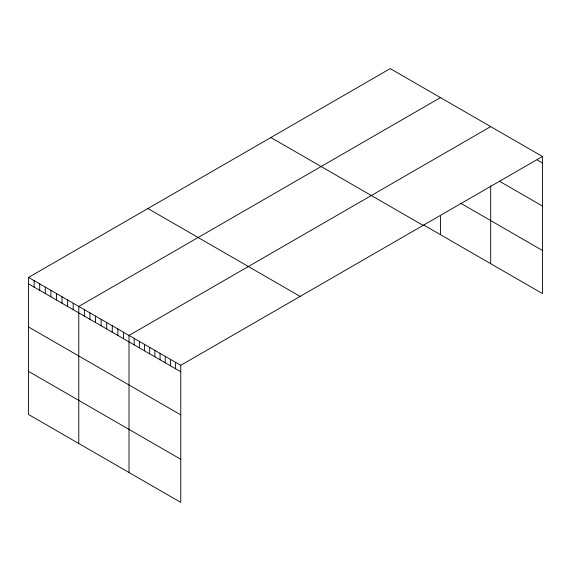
<?xml version="1.0" encoding="UTF-8"?>
<svg xmlns="http://www.w3.org/2000/svg" width="571" height="571" viewBox="0 0 571 571"><rect width="100%" height="100%" fill="white"/><g stroke="black" fill="none" stroke-linecap="round" stroke-linejoin="round"><path stroke-width="0.86" d="M28.55 277.427L180.764 365.312L180.764 502.387L28.55 414.51L28.55 277.427L390.236 68.613L542.45 156.49L542.45 293.573L423.725 225.024M440.469 97.612L78.777 306.434L78.777 443.51M490.696 126.612L129.01 335.434L129.01 472.51M180.764 365.312L542.45 156.49M537.275 159.951L542.45 162.935M499.568 181.292L542.45 206.045M460.697 203.262L542.45 250.462M270.882 137.525L423.09 225.402M147.91 208.522L300.118 296.399M28.55 283.88L180.764 371.757M28.55 326.983L180.764 414.867M28.55 371.4L180.764 459.277M490.696 185.682L490.696 263.688M440.469 216.216L440.469 234.688M175.59 362.321L175.59 368.766M170.408 359.33L170.408 365.783M165.233 356.347L165.233 362.792M160.058 353.356L160.058 359.809M154.884 350.373L154.884 356.818M149.709 347.382L149.709 353.827M144.534 344.392L144.534 350.844M139.36 341.408L139.36 347.853M134.185 338.417L134.185 344.863M123.429 332.208L123.429 338.653M117.847 328.989L117.847 335.434M112.266 325.763L112.266 332.208M106.684 322.544L106.684 328.989M101.103 319.317L101.103 325.77M95.521 316.098L95.521 322.544M89.94 312.872L89.94 319.325M84.358 309.653L84.358 316.098M73.202 303.208L73.202 309.653M67.621 299.989L67.621 306.434M62.039 296.763L62.039 303.208M56.458 293.544L56.458 299.989M50.876 290.318L50.876 296.77M45.295 287.099L45.295 293.544M39.713 283.873L39.713 290.325M34.132 280.654L34.132 287.099"/></g></svg>
